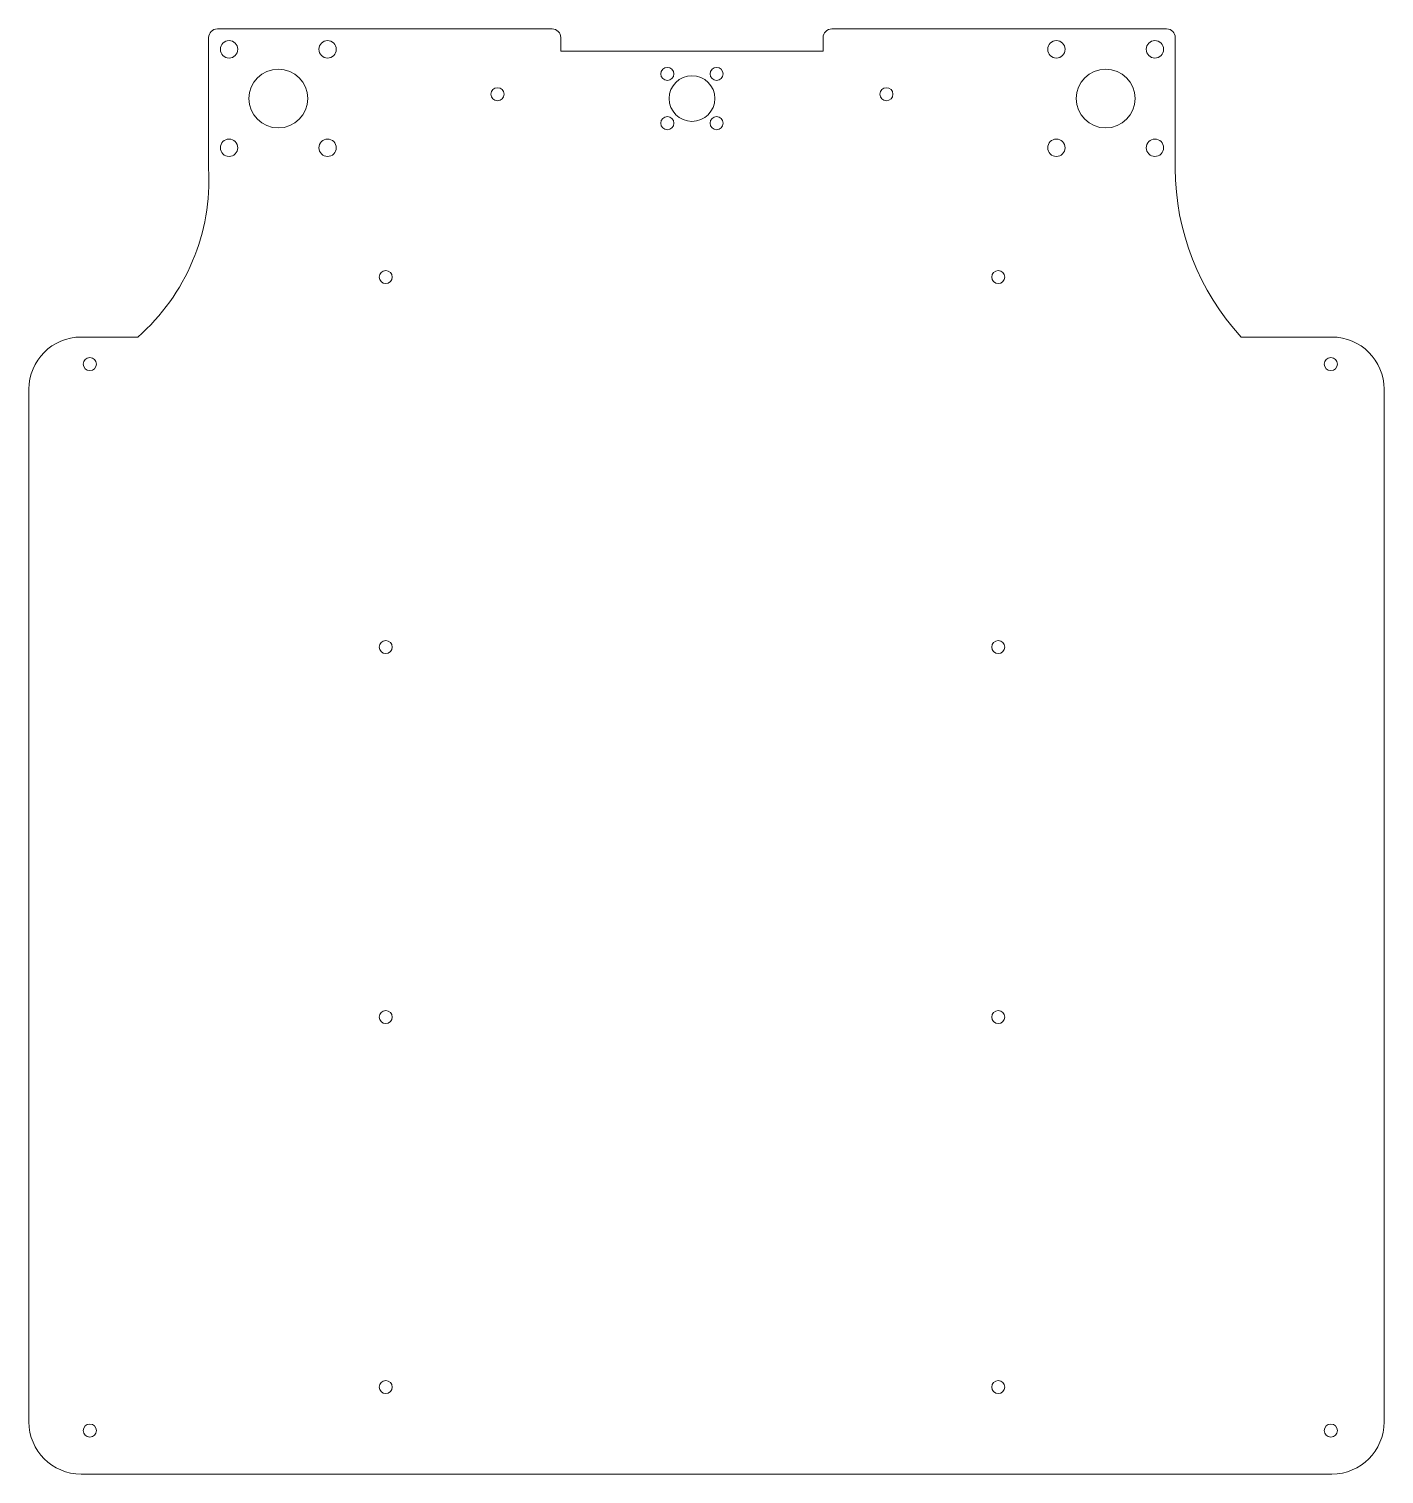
# Model space of a CAD drawing. Header units: millimetres. Extents: x -152 to 159, y -316 to 16.
import ezdxf

# ---------------------------------------------------------------- set-up
doc = ezdxf.new("R2010")
doc.units = ezdxf.units.MM

msp = doc.modelspace()

# ---------------------------------------------------------------- linework, layer by layer
at = {"color": 7, "linetype": 'Continuous', "lineweight": 15}
for p, q in [((-111, 14), (-111, -16.09)), ((-109, 16), (-32.12, 16)), ((-30.12, 14), (-30.12, 10.91)), ((30.12, 14), (30.12, 10.91)), ((109, 16), (32.12, 16)), ((111, 14), (111, -16.09)), ((30.12, 10.91), (-30.12, 10.91)), ((-127.28, -54.79), (-140.28, -54.79)), ((126.13, -54.79), (146.94, -54.79)), ((-152.28, -66.79), (-152.28, -304)), ((158.94, -66.79), (158.94, -304)), ((146.94, -316), (-140.28, -316))]:
    msp.add_line(p, q, dxfattribs=at)
for centre, radius in [((-106.31, 11.31), 2), ((-83.69, 11.31), 2), ((83.69, 11.31), 2), ((106.31, 11.31), 2), ((-95, 0), 6.75), ((-5.66, 5.66), 1.5), ((5.66, 5.66), 1.5), ((95, 0), 6.75), ((0, 0), 5.25), ((-44.66, 1), 1.5), ((44.66, 1), 1.5), ((-5.66, -5.66), 1.5), ((5.66, -5.66), 1.5), ((-106.31, -11.31), 2), ((-83.69, -11.31), 2), ((83.69, -11.31), 2), ((106.31, -11.31), 2), ((-70.33, -41), 1.5), ((70.33, -41), 1.5), ((-138.28, -61), 1.5), ((146.72, -61), 1.5), ((-70.33, -126), 1.5), ((70.33, -126), 1.5), ((-70.33, -211), 1.5), ((70.33, -211), 1.5), ((-70.33, -296), 1.5), ((70.33, -296), 1.5), ((-138.28, -306), 1.5), ((146.72, -306), 1.5)]:
    msp.add_circle(centre, radius, dxfattribs=at)
for centre, radius, start, end in [((-109, 14), 2, 90, 180), ((-32.12, 14), 2, 0, 90), ((32.12, 14), 2, 90, 180), ((109, 14), 2, 0, 90), ((-158.95, -18.7), 48.02, 311.2646, 3.1131), ((168.05, -16.09), 57.05, 180, 222.7152), ((-140.28, -66.79), 12, 90, 180), ((146.94, -66.79), 12, 0, 90), ((-140.28, -304), 12, 180, 270), ((146.94, -304), 12, 270, 0)]:
    msp.add_arc(centre, radius, start, end, dxfattribs=at)

doc.saveas('drawing.dxf')
